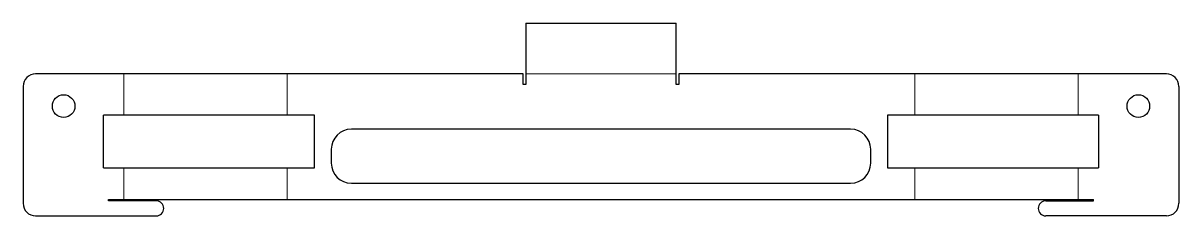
# Model space of a CAD drawing. Header units: millimetres. Extents: x -115 to 115, y -16 to 23.
import ezdxf

# ---------------------------------------------------------------- set-up
doc = ezdxf.new("R2010")
doc.units = ezdxf.units.MM

msp = doc.modelspace()

# ---------------------------------------------------------------- linework, layer by layer
at = {"color": 7, "linetype": 'Continuous', "lineweight": 25}
for p, q in [((-15, 22.62), (-15, 10.4)), ((-15, 22.62), (15, 22.62)), ((15, 10.4), (15, 22.62)), ((-15.51, 12.5), (-112.58, 12.5)), ((-15.51, 10.4), (-15.51, 12.5)), ((15.51, 12.5), (15.51, 10.4)), ((112.58, 12.5), (15.51, 12.5)), ((-115.08, 10), (-115.08, -13.25)), ((-15, 10.4), (-15.51, 10.4)), ((15.51, 10.4), (15, 10.4)), ((115.08, 10), (115.08, -13.25)), ((-57.02, 4.29), (-99.08, 4.29)), ((-99.08, -6.21), (-99.08, 4.29)), ((-57.02, -6.21), (-57.02, 4.29)), ((99.08, 4.29), (57.02, 4.29)), ((57.02, 4.29), (57.02, -6.21)), ((99.08, 4.29), (99.08, -6.21)), ((49.71, 1.51), (-49.71, 1.51)), ((-53.71, -2.49), (-53.71, -5.25)), ((53.71, -5.25), (53.71, -2.49)), ((-99.08, -6.21), (-57.02, -6.21)), ((57.02, -6.21), (99.08, -6.21)), ((-49.71, -9.25), (49.71, -9.25)), ((-98.08, -12.5), (98.08, -12.5)), ((-98.08, -12.75), (-98.08, -12.5)), ((-88.58, -12.75), (-98.08, -12.75)), ((88.58, -12.75), (98.08, -12.75)), ((98.08, -12.75), (98.08, -12.5)), ((-112.58, -15.75), (-88.58, -15.75)), ((112.58, -15.75), (88.58, -15.75))]:
    msp.add_line(p, q, dxfattribs=at)
at = {"color": 8, "linetype": 'Continuous', "lineweight": 0}
for p, q in [((-95.02, 12.5), (-95.02, 4.29)), ((-62.49, 12.5), (-62.49, 4.29)), ((15, 12.56), (-15, 12.56)), ((62.49, 4.29), (62.49, 12.5)), ((95.02, 4.29), (95.02, 12.5)), ((-95.02, -6.21), (-95.02, -12.5)), ((-62.49, -6.21), (-62.49, -12.5)), ((62.49, -12.5), (62.49, -6.21)), ((95.02, -12.5), (95.02, -6.21))]:
    msp.add_line(p, q, dxfattribs=at)
at = {"color": 7, "linetype": 'Continuous', "lineweight": 25}
for centre in [(-107.01, 6.11), (107.01, 6.11)]:
    msp.add_circle(centre, 2.25, dxfattribs=at)
for centre, radius, start, end in [((-112.58, 10), 2.5, 90, 180), ((112.58, 10), 2.5, 0, 90), ((-49.71, -2.49), 4, 90, 180), ((49.71, -2.49), 4, 0, 90), ((-49.71, -5.25), 4, 180, 270), ((49.71, -5.25), 4, 270, 0), ((-112.58, -13.25), 2.5, 180, 270), ((-88.58, -14.25), 1.5, 270, 90), ((88.58, -14.25), 1.5, 90, 270), ((112.58, -13.25), 2.5, 270, 0)]:
    msp.add_arc(centre, radius, start, end, dxfattribs=at)

doc.saveas('drawing.dxf')
